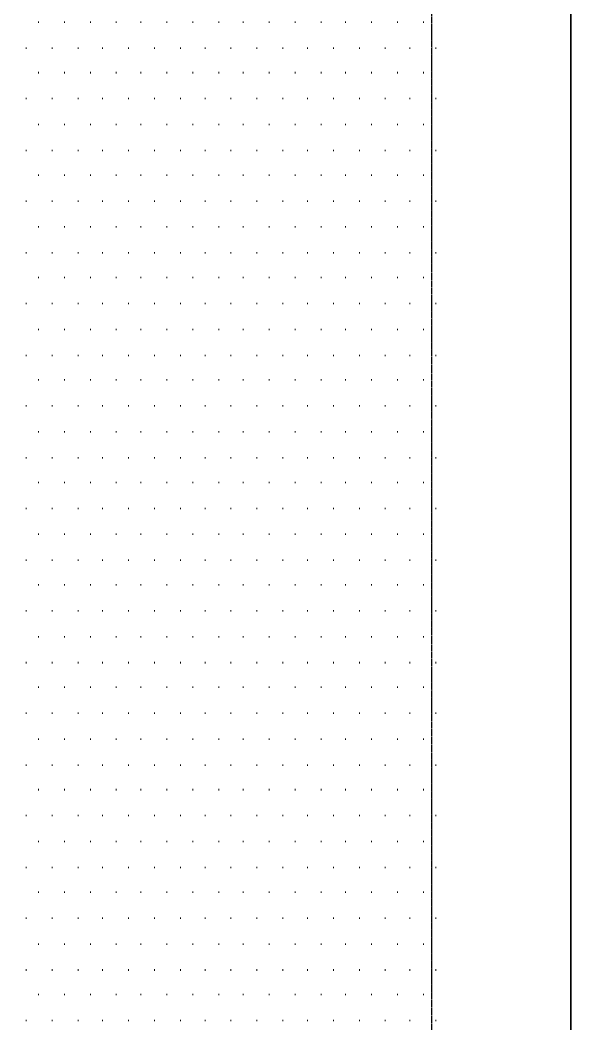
# Model space of a CAD drawing. Header units: millimetres. Extents: x -383313 to -161684, y -117025 to 99224.
# Drawn here: x -321791 to -320083, y -10603 to -7491 of the extents above; entities that cross this region are included whole.
import ezdxf

# ---------------------------------------------------------------- set-up
doc = ezdxf.new("R2010")
doc.units = ezdxf.units.MM
doc.header["$MEASUREMENT"] = 0
doc.linetypes.add('PS-GOST2.303 5', pattern=[24, 20, -1.5, 1, -1.5])
doc.layers.add('PDF_Geometry', color=7, linetype='Continuous')
doc.layers.add('PS_Оси', color=5, linetype='PS-GOST2.303 5')

# ---------------------------------------------------------------- blocks, each defined once
blk = doc.blocks.new('A$Cf5759c35')
at = {"layer": 'PDF_Geometry', "color": 8, "lineweight": 13}
for points in [[(-1888.1, 3395.1), (-2235.2, 3598.3), (6790.1, 19113.5), (23223.9, 19113.5), (23223.9, 18982.3), (32672.7, 18982.3), (32672.7, 19113.5), (38379.2, 19113.5), (38379.2, -7264.4), (37977.1, -7264.4)], [(37947.4, 10748.4), (37947.4, 9999.1)], [(37947.4, 9872.1), (37947.4, 9749.4)], [(37947.4, 9622.4), (37947.4, 8873.1)], [(37947.4, 8750.3), (37947.4, 8623.3)], [(37947.4, 8500.5), (37947.4, 7747)]]:
    blk.add_lwpolyline(points, dxfattribs=at)
at = {"layer": 'PDF_Geometry', "color": 8, "lineweight": 35}
blk.add_lwpolyline([(38379.2, 12369.8), (38379.2, 6997.7), (37477.5, 6997.7), (37477.5, 6366.9), (38379.2, 6366.9), (38379.2, 999.1), (37477.5, 999.1), (37477.5, 368.3), (38379.2, 368.3), (38379.2, -4999.6), (37477.5, -4999.6), (37477.5, -5630.3), (38379.2, -5630.3), (38379.2, -7277.1), (17640.1, -7277.1), (-1888.1, 3395.1), (-1270, 4466.2)], dxfattribs=at)
at = {"layer": 'PDF_Geometry', "color": 8, "lineweight": 9}
for points in [[(36728.2, 10765.4), (36728.2, 10769.6)], [(36808.7, 10765.4), (36808.7, 10769.6)], [(36889.1, 10765.4), (36889.1, 10769.6)], [(36969.5, 10765.4), (36969.5, 10769.6)], [(37045.7, 10765.4), (37045.7, 10769.6)], [(37126.2, 10765.4), (37126.2, 10769.6)], [(37206.6, 10765.4), (37206.6, 10769.6)], [(37287, 10765.4), (37287, 10769.6)], [(37363.2, 10765.4), (37363.2, 10769.6)], [(37443.7, 10765.4), (37443.7, 10769.6)], [(37524.1, 10765.4), (37524.1, 10769.6)], [(37604.5, 10765.4), (37604.5, 10769.6)], [(37680.7, 10765.4), (37680.7, 10769.6)], [(37761.2, 10765.4), (37761.2, 10769.6)], [(37841.6, 10765.4), (37841.6, 10769.6)], [(37922, 10765.4), (37922, 10769.6)], [(36690.1, 10684.9), (36690.1, 10689.2)], [(36770.6, 10684.9), (36770.6, 10689.2)], [(36851, 10684.9), (36851, 10689.2)], [(36927.2, 10684.9), (36927.2, 10689.2)], [(37007.6, 10684.9), (37007.6, 10689.2)], [(37088.1, 10684.9), (37088.1, 10689.2)], [(37168.5, 10684.9), (37168.5, 10689.2)], [(37244.7, 10684.9), (37244.7, 10689.2)], [(37325.1, 10684.9), (37325.1, 10689.2)], [(37405.6, 10684.9), (37405.6, 10689.2)], [(37486, 10684.9), (37486, 10689.2)], [(37562.2, 10684.9), (37562.2, 10689.2)], [(37642.6, 10684.9), (37642.6, 10689.2)], [(37723.1, 10684.9), (37723.1, 10689.2)], [(37803.5, 10684.9), (37803.5, 10689.2)], [(37879.7, 10684.9), (37879.7, 10689.2)], [(37960.1, 10684.9), (37960.1, 10689.2)], [(36728.2, 10608.7), (36728.2, 10613)], [(36808.7, 10608.7), (36808.7, 10613)], [(36889.1, 10608.7), (36889.1, 10613)], [(36969.5, 10608.7), (36969.5, 10613)], [(37045.7, 10608.7), (37045.7, 10613)], [(37126.2, 10608.7), (37126.2, 10613)], [(37206.6, 10608.7), (37206.6, 10613)], [(37287, 10608.7), (37287, 10613)], [(37363.2, 10608.7), (37363.2, 10613)], [(37443.7, 10608.7), (37443.7, 10613)], [(37524.1, 10608.7), (37524.1, 10613)], [(37604.5, 10608.7), (37604.5, 10613)], [(37680.7, 10608.7), (37680.7, 10613)], [(37761.2, 10608.7), (37761.2, 10613)], [(37841.6, 10608.7), (37841.6, 10613)], [(37922, 10608.7), (37922, 10613)], [(36690.1, 10528.3), (36690.1, 10532.5)], [(36770.6, 10528.3), (36770.6, 10532.5)], [(36851, 10528.3), (36851, 10532.5)], [(36927.2, 10528.3), (36927.2, 10532.5)], [(37007.6, 10528.3), (37007.6, 10532.5)], [(37088.1, 10528.3), (37088.1, 10532.5)], [(37168.5, 10528.3), (37168.5, 10532.5)], [(37244.7, 10528.3), (37244.7, 10532.5)], [(37325.1, 10528.3), (37325.1, 10532.5)], [(37405.6, 10528.3), (37405.6, 10532.5)], [(37486, 10528.3), (37486, 10532.5)], [(37562.2, 10528.3), (37562.2, 10532.5)], [(37642.6, 10528.3), (37642.6, 10532.5)], [(37723.1, 10528.3), (37723.1, 10532.5)], [(37803.5, 10528.3), (37803.5, 10532.5)], [(37879.7, 10528.3), (37879.7, 10532.5)], [(37960.1, 10528.3), (37960.1, 10532.5)], [(36728.2, 10447.9), (36728.2, 10452.1)], [(36808.7, 10447.9), (36808.7, 10452.1)], [(36889.1, 10447.9), (36889.1, 10452.1)], [(36969.5, 10447.9), (36969.5, 10452.1)], [(37045.7, 10447.9), (37045.7, 10452.1)], [(37126.2, 10447.9), (37126.2, 10452.1)], [(37206.6, 10447.9), (37206.6, 10452.1)], [(37287, 10447.9), (37287, 10452.1)], [(37363.2, 10447.9), (37363.2, 10452.1)], [(37443.7, 10447.9), (37443.7, 10452.1)], [(37524.1, 10447.9), (37524.1, 10452.1)], [(37604.5, 10447.9), (37604.5, 10452.1)], [(37680.7, 10447.9), (37680.7, 10452.1)], [(37761.2, 10447.9), (37761.2, 10452.1)], [(37841.6, 10447.9), (37841.6, 10452.1)], [(37922, 10447.9), (37922, 10452.1)], [(36690.1, 10367.4), (36690.1, 10371.7)], [(36770.6, 10367.4), (36770.6, 10371.7)], [(36851, 10367.4), (36851, 10371.7)], [(36927.2, 10367.4), (36927.2, 10371.7)], [(37007.6, 10367.4), (37007.6, 10371.7)], [(37088.1, 10367.4), (37088.1, 10371.7)], [(37168.5, 10367.4), (37168.5, 10371.7)], [(37244.7, 10367.4), (37244.7, 10371.7)], [(37325.1, 10367.4), (37325.1, 10371.7)], [(37405.6, 10367.4), (37405.6, 10371.7)], [(37486, 10367.4), (37486, 10371.7)], [(37562.2, 10367.4), (37562.2, 10371.7)], [(37642.6, 10367.4), (37642.6, 10371.7)], [(37723.1, 10367.4), (37723.1, 10371.7)], [(37803.5, 10367.4), (37803.5, 10371.7)], [(37879.7, 10367.4), (37879.7, 10371.7)], [(37960.1, 10367.4), (37960.1, 10371.7)], [(36728.2, 10291.2), (36728.2, 10295.5)], [(36808.7, 10291.2), (36808.7, 10295.5)], [(36889.1, 10291.2), (36889.1, 10295.5)], [(36969.5, 10291.2), (36969.5, 10295.5)], [(37045.7, 10291.2), (37045.7, 10295.5)], [(37126.2, 10291.2), (37126.2, 10295.5)], [(37206.6, 10291.2), (37206.6, 10295.5)], [(37287, 10291.2), (37287, 10295.5)], [(37363.2, 10291.2), (37363.2, 10295.5)], [(37443.7, 10291.2), (37443.7, 10295.5)], [(37524.1, 10291.2), (37524.1, 10295.5)], [(37604.5, 10291.2), (37604.5, 10295.5)], [(37680.7, 10291.2), (37680.7, 10295.5)], [(37761.2, 10291.2), (37761.2, 10295.5)], [(37841.6, 10291.2), (37841.6, 10295.5)], [(37922, 10291.2), (37922, 10295.5)], [(36690.1, 10210.8), (36690.1, 10215)], [(36770.6, 10210.8), (36770.6, 10215)], [(36851, 10210.8), (36851, 10215)], [(36927.2, 10210.8), (36927.2, 10215)], [(37007.6, 10210.8), (37007.6, 10215)], [(37088.1, 10210.8), (37088.1, 10215)], [(37168.5, 10210.8), (37168.5, 10215)], [(37244.7, 10210.8), (37244.7, 10215)], [(37325.1, 10210.8), (37325.1, 10215)], [(37405.6, 10210.8), (37405.6, 10215)], [(37486, 10210.8), (37486, 10215)], [(37562.2, 10210.8), (37562.2, 10215)], [(37642.6, 10210.8), (37642.6, 10215)], [(37723.1, 10210.8), (37723.1, 10215)], [(37803.5, 10210.8), (37803.5, 10215)], [(37879.7, 10210.8), (37879.7, 10215)], [(37960.1, 10210.8), (37960.1, 10215)], [(36728.2, 10130.4), (36728.2, 10134.6)], [(36808.7, 10130.4), (36808.7, 10134.6)], [(36889.1, 10130.4), (36889.1, 10134.6)], [(36969.5, 10130.4), (36969.5, 10134.6)], [(37045.7, 10130.4), (37045.7, 10134.6)], [(37126.2, 10130.4), (37126.2, 10134.6)], [(37206.6, 10130.4), (37206.6, 10134.6)], [(37287, 10130.4), (37287, 10134.6)], [(37363.2, 10130.4), (37363.2, 10134.6)], [(37443.7, 10130.4), (37443.7, 10134.6)], [(37524.1, 10130.4), (37524.1, 10134.6)], [(37604.5, 10130.4), (37604.5, 10134.6)], [(37680.7, 10130.4), (37680.7, 10134.6)], [(37761.2, 10130.4), (37761.2, 10134.6)], [(37841.6, 10130.4), (37841.6, 10134.6)], [(37922, 10130.4), (37922, 10134.6)], [(36690.1, 10049.9), (36690.1, 10054.2)], [(36770.6, 10049.9), (36770.6, 10054.2)], [(36851, 10049.9), (36851, 10054.2)], [(36927.2, 10049.9), (36927.2, 10054.2)], [(37007.6, 10049.9), (37007.6, 10054.2)], [(37088.1, 10049.9), (37088.1, 10054.2)], [(37168.5, 10049.9), (37168.5, 10054.2)], [(37244.7, 10049.9), (37244.7, 10054.2)], [(37325.1, 10049.9), (37325.1, 10054.2)], [(37405.6, 10049.9), (37405.6, 10054.2)], [(37486, 10049.9), (37486, 10054.2)], [(37562.2, 10049.9), (37562.2, 10054.2)], [(37642.6, 10049.9), (37642.6, 10054.2)], [(37723.1, 10049.9), (37723.1, 10054.2)], [(37803.5, 10049.9), (37803.5, 10054.2)], [(37879.7, 10049.9), (37879.7, 10054.2)], [(37960.1, 10049.9), (37960.1, 10054.2)], [(36728.2, 9973.7), (36728.2, 9978)], [(36808.7, 9973.7), (36808.7, 9978)], [(36889.1, 9973.7), (36889.1, 9978)], [(36969.5, 9973.7), (36969.5, 9978)], [(37045.7, 9973.7), (37045.7, 9978)], [(37126.2, 9973.7), (37126.2, 9978)], [(37206.6, 9973.7), (37206.6, 9978)], [(37287, 9973.7), (37287, 9978)], [(37363.2, 9973.7), (37363.2, 9978)], [(37443.7, 9973.7), (37443.7, 9978)], [(37524.1, 9973.7), (37524.1, 9978)], [(37604.5, 9973.7), (37604.5, 9978)], [(37680.7, 9973.7), (37680.7, 9978)], [(37761.2, 9973.7), (37761.2, 9978)], [(37841.6, 9973.7), (37841.6, 9978)], [(37922, 9973.7), (37922, 9978)], [(36690.1, 9893.3), (36690.1, 9897.5)], [(36770.6, 9893.3), (36770.6, 9897.5)], [(36851, 9893.3), (36851, 9897.5)], [(36927.2, 9893.3), (36927.2, 9897.5)], [(37007.6, 9893.3), (37007.6, 9897.5)], [(37088.1, 9893.3), (37088.1, 9897.5)], [(37168.5, 9893.3), (37168.5, 9897.5)], [(37244.7, 9893.3), (37244.7, 9897.5)], [(37325.1, 9893.3), (37325.1, 9897.5)], [(37405.6, 9893.3), (37405.6, 9897.5)], [(37486, 9893.3), (37486, 9897.5)], [(37562.2, 9893.3), (37562.2, 9897.5)], [(37642.6, 9893.3), (37642.6, 9897.5)], [(37723.1, 9893.3), (37723.1, 9897.5)], [(37803.5, 9893.3), (37803.5, 9897.5)], [(37879.7, 9893.3), (37879.7, 9897.5)], [(37960.1, 9893.3), (37960.1, 9897.5)], [(36728.2, 9812.9), (36728.2, 9817.1)], [(36808.7, 9812.9), (36808.7, 9817.1)], [(36889.1, 9812.9), (36889.1, 9817.1)], [(36969.5, 9812.9), (36969.5, 9817.1)], [(37045.7, 9812.9), (37045.7, 9817.1)], [(37126.2, 9812.9), (37126.2, 9817.1)], [(37206.6, 9812.9), (37206.6, 9817.1)], [(37287, 9812.9), (37287, 9817.1)], [(37363.2, 9812.9), (37363.2, 9817.1)], [(37443.7, 9812.9), (37443.7, 9817.1)], [(37524.1, 9812.9), (37524.1, 9817.1)], [(37604.5, 9812.9), (37604.5, 9817.1)], [(37680.7, 9812.9), (37680.7, 9817.1)], [(37761.2, 9812.9), (37761.2, 9817.1)], [(37841.6, 9812.9), (37841.6, 9817.1)], [(37922, 9812.9), (37922, 9817.1)], [(36690.1, 9732.4), (36690.1, 9736.7)], [(36770.6, 9732.4), (36770.6, 9736.7)], [(36851, 9732.4), (36851, 9736.7)], [(36927.2, 9732.4), (36927.2, 9736.7)], [(37007.6, 9732.4), (37007.6, 9736.7)], [(37088.1, 9732.4), (37088.1, 9736.7)], [(37168.5, 9732.4), (37168.5, 9736.7)], [(37244.7, 9732.4), (37244.7, 9736.7)], [(37325.1, 9732.4), (37325.1, 9736.7)], [(37405.6, 9732.4), (37405.6, 9736.7)], [(37486, 9732.4), (37486, 9736.7)], [(37562.2, 9732.4), (37562.2, 9736.7)], [(37642.6, 9732.4), (37642.6, 9736.7)], [(37723.1, 9732.4), (37723.1, 9736.7)], [(37803.5, 9732.4), (37803.5, 9736.7)], [(37879.7, 9732.4), (37879.7, 9736.7)], [(37960.1, 9732.4), (37960.1, 9736.7)], [(36728.2, 9656.2), (36728.2, 9660.5)], [(36808.7, 9656.2), (36808.7, 9660.5)], [(36889.1, 9656.2), (36889.1, 9660.5)], [(36969.5, 9656.2), (36969.5, 9660.5)], [(37045.7, 9656.2), (37045.7, 9660.5)], [(37126.2, 9656.2), (37126.2, 9660.5)], [(37206.6, 9656.2), (37206.6, 9660.5)], [(37287, 9656.2), (37287, 9660.5)], [(37363.2, 9656.2), (37363.2, 9660.5)], [(37443.7, 9656.2), (37443.7, 9660.5)], [(37524.1, 9656.2), (37524.1, 9660.5)], [(37604.5, 9656.2), (37604.5, 9660.5)], [(37680.7, 9656.2), (37680.7, 9660.5)], [(37761.2, 9656.2), (37761.2, 9660.5)], [(37841.6, 9656.2), (37841.6, 9660.5)], [(37922, 9656.2), (37922, 9660.5)], [(36690.1, 9575.8), (36690.1, 9580)], [(36770.6, 9575.8), (36770.6, 9580)], [(36851, 9575.8), (36851, 9580)], [(36927.2, 9575.8), (36927.2, 9580)], [(37007.6, 9575.8), (37007.6, 9580)], [(37088.1, 9575.8), (37088.1, 9580)], [(37168.5, 9575.8), (37168.5, 9580)], [(37244.7, 9575.8), (37244.7, 9580)], [(37325.1, 9575.8), (37325.1, 9580)], [(37405.6, 9575.8), (37405.6, 9580)], [(37486, 9575.8), (37486, 9580)], [(37562.2, 9575.8), (37562.2, 9580)], [(37642.6, 9575.8), (37642.6, 9580)], [(37723.1, 9575.8), (37723.1, 9580)], [(37803.5, 9575.8), (37803.5, 9580)], [(37879.7, 9575.8), (37879.7, 9580)], [(37960.1, 9575.8), (37960.1, 9580)], [(36728.2, 9495.4), (36728.2, 9499.6)], [(36808.7, 9495.4), (36808.7, 9499.6)], [(36889.1, 9495.4), (36889.1, 9499.6)], [(36969.5, 9495.4), (36969.5, 9499.6)], [(37045.7, 9495.4), (37045.7, 9499.6)], [(37126.2, 9495.4), (37126.2, 9499.6)], [(37206.6, 9495.4), (37206.6, 9499.6)], [(37287, 9495.4), (37287, 9499.6)], [(37363.2, 9495.4), (37363.2, 9499.6)], [(37443.7, 9495.4), (37443.7, 9499.6)], [(37524.1, 9495.4), (37524.1, 9499.6)], [(37604.5, 9495.4), (37604.5, 9499.6)], [(37680.7, 9495.4), (37680.7, 9499.6)], [(37761.2, 9495.4), (37761.2, 9499.6)], [(37841.6, 9495.4), (37841.6, 9499.6)], [(37922, 9495.4), (37922, 9499.6)], [(36690.1, 9414.9), (36690.1, 9419.2)], [(36770.6, 9414.9), (36770.6, 9419.2)], [(36851, 9414.9), (36851, 9419.2)], [(36927.2, 9414.9), (36927.2, 9419.2)], [(37007.6, 9414.9), (37007.6, 9419.2)], [(37088.1, 9414.9), (37088.1, 9419.2)], [(37168.5, 9414.9), (37168.5, 9419.2)], [(37244.7, 9414.9), (37244.7, 9419.2)], [(37325.1, 9414.9), (37325.1, 9419.2)], [(37405.6, 9414.9), (37405.6, 9419.2)], [(37486, 9414.9), (37486, 9419.2)], [(37562.2, 9414.9), (37562.2, 9419.2)], [(37642.6, 9414.9), (37642.6, 9419.2)], [(37723.1, 9414.9), (37723.1, 9419.2)], [(37803.5, 9414.9), (37803.5, 9419.2)], [(37879.7, 9414.9), (37879.7, 9419.2)], [(37960.1, 9414.9), (37960.1, 9419.2)], [(36728.2, 9338.7), (36728.2, 9343)], [(36808.7, 9338.7), (36808.7, 9343)], [(36889.1, 9338.7), (36889.1, 9343)], [(36969.5, 9338.7), (36969.5, 9343)], [(37045.7, 9338.7), (37045.7, 9343)], [(37126.2, 9338.7), (37126.2, 9343)], [(37206.6, 9338.7), (37206.6, 9343)], [(37287, 9338.7), (37287, 9343)], [(37363.2, 9338.7), (37363.2, 9343)], [(37443.7, 9338.7), (37443.7, 9343)], [(37524.1, 9338.7), (37524.1, 9343)], [(37604.5, 9338.7), (37604.5, 9343)], [(37680.7, 9338.7), (37680.7, 9343)], [(37761.2, 9338.7), (37761.2, 9343)], [(37841.6, 9338.7), (37841.6, 9343)], [(37922, 9338.7), (37922, 9343)], [(36690.1, 9258.3), (36690.1, 9262.5)], [(36770.6, 9258.3), (36770.6, 9262.5)], [(36851, 9258.3), (36851, 9262.5)], [(36927.2, 9258.3), (36927.2, 9262.5)], [(37007.6, 9258.3), (37007.6, 9262.5)], [(37088.1, 9258.3), (37088.1, 9262.5)], [(37168.5, 9258.3), (37168.5, 9262.5)], [(37244.7, 9258.3), (37244.7, 9262.5)], [(37325.1, 9258.3), (37325.1, 9262.5)], [(37405.6, 9258.3), (37405.6, 9262.5)], [(37486, 9258.3), (37486, 9262.5)], [(37562.2, 9258.3), (37562.2, 9262.5)], [(37642.6, 9258.3), (37642.6, 9262.5)], [(37723.1, 9258.3), (37723.1, 9262.5)], [(37803.5, 9258.3), (37803.5, 9262.5)], [(37879.7, 9258.3), (37879.7, 9262.5)], [(37960.1, 9258.3), (37960.1, 9262.5)], [(36728.2, 9177.9), (36728.2, 9182.1)], [(36808.7, 9177.9), (36808.7, 9182.1)], [(36889.1, 9177.9), (36889.1, 9182.1)], [(36969.5, 9177.9), (36969.5, 9182.1)], [(37045.7, 9177.9), (37045.7, 9182.1)], [(37126.2, 9177.9), (37126.2, 9182.1)], [(37206.6, 9177.9), (37206.6, 9182.1)], [(37287, 9177.9), (37287, 9182.1)], [(37363.2, 9177.9), (37363.2, 9182.1)], [(37443.7, 9177.9), (37443.7, 9182.1)], [(37524.1, 9177.9), (37524.1, 9182.1)], [(37604.5, 9177.9), (37604.5, 9182.1)], [(37680.7, 9177.9), (37680.7, 9182.1)], [(37761.2, 9177.9), (37761.2, 9182.1)], [(37841.6, 9177.9), (37841.6, 9182.1)], [(37922, 9177.9), (37922, 9182.1)], [(36690.1, 9097.4), (36690.1, 9101.7)], [(36770.6, 9097.4), (36770.6, 9101.7)], [(36851, 9097.4), (36851, 9101.7)], [(36927.2, 9097.4), (36927.2, 9101.7)], [(37007.6, 9097.4), (37007.6, 9101.7)], [(37088.1, 9097.4), (37088.1, 9101.7)], [(37168.5, 9097.4), (37168.5, 9101.7)], [(37244.7, 9097.4), (37244.7, 9101.7)], [(37325.1, 9097.4), (37325.1, 9101.7)], [(37405.6, 9097.4), (37405.6, 9101.7)], [(37486, 9097.4), (37486, 9101.7)], [(37562.2, 9097.4), (37562.2, 9101.7)], [(37642.6, 9097.4), (37642.6, 9101.7)], [(37723.1, 9097.4), (37723.1, 9101.7)], [(37803.5, 9097.4), (37803.5, 9101.7)], [(37879.7, 9097.4), (37879.7, 9101.7)], [(37960.1, 9097.4), (37960.1, 9101.7)], [(36728.2, 9021.2), (36728.2, 9025.5)], [(36808.7, 9021.2), (36808.7, 9025.5)], [(36889.1, 9021.2), (36889.1, 9025.5)], [(36969.5, 9021.2), (36969.5, 9025.5)], [(37045.7, 9021.2), (37045.7, 9025.5)], [(37126.2, 9021.2), (37126.2, 9025.5)], [(37206.6, 9021.2), (37206.6, 9025.5)], [(37287, 9021.2), (37287, 9025.5)], [(37363.2, 9021.2), (37363.2, 9025.5)], [(37443.7, 9021.2), (37443.7, 9025.5)], [(37524.1, 9021.2), (37524.1, 9025.5)], [(37604.5, 9021.2), (37604.5, 9025.5)], [(37680.7, 9021.2), (37680.7, 9025.5)], [(37761.2, 9021.2), (37761.2, 9025.5)], [(37841.6, 9021.2), (37841.6, 9025.5)], [(37922, 9021.2), (37922, 9025.5)], [(36690.1, 8940.8), (36690.1, 8945)], [(36770.6, 8940.8), (36770.6, 8945)], [(36851, 8940.8), (36851, 8945)], [(36927.2, 8940.8), (36927.2, 8945)], [(37007.6, 8940.8), (37007.6, 8945)], [(37088.1, 8940.8), (37088.1, 8945)], [(37168.5, 8940.8), (37168.5, 8945)], [(37244.7, 8940.8), (37244.7, 8945)], [(37325.1, 8940.8), (37325.1, 8945)], [(37405.6, 8940.8), (37405.6, 8945)], [(37486, 8940.8), (37486, 8945)], [(37562.2, 8940.8), (37562.2, 8945)], [(37642.6, 8940.8), (37642.6, 8945)], [(37723.1, 8940.8), (37723.1, 8945)], [(37803.5, 8940.8), (37803.5, 8945)], [(37879.7, 8940.8), (37879.7, 8945)], [(37960.1, 8940.8), (37960.1, 8945)], [(36728.2, 8860.4), (36728.2, 8864.6)], [(36808.7, 8860.4), (36808.7, 8864.6)], [(36889.1, 8860.4), (36889.1, 8864.6)], [(36969.5, 8860.4), (36969.5, 8864.6)], [(37045.7, 8860.4), (37045.7, 8864.6)], [(37126.2, 8860.4), (37126.2, 8864.6)], [(37206.6, 8860.4), (37206.6, 8864.6)], [(37287, 8860.4), (37287, 8864.6)], [(37363.2, 8860.4), (37363.2, 8864.6)], [(37443.7, 8860.4), (37443.7, 8864.6)], [(37524.1, 8860.4), (37524.1, 8864.6)], [(37604.5, 8860.4), (37604.5, 8864.6)], [(37680.7, 8860.4), (37680.7, 8864.6)], [(37761.2, 8860.4), (37761.2, 8864.6)], [(37841.6, 8860.4), (37841.6, 8864.6)], [(37922, 8860.4), (37922, 8864.6)], [(36690.1, 8779.9), (36690.1, 8784.2)], [(36770.6, 8779.9), (36770.6, 8784.2)], [(36851, 8779.9), (36851, 8784.2)], [(36927.2, 8779.9), (36927.2, 8784.2)], [(37007.6, 8779.9), (37007.6, 8784.2)], [(37088.1, 8779.9), (37088.1, 8784.2)], [(37168.5, 8779.9), (37168.5, 8784.2)], [(37244.7, 8779.9), (37244.7, 8784.2)], [(37325.1, 8779.9), (37325.1, 8784.2)], [(37405.6, 8779.9), (37405.6, 8784.2)], [(37486, 8779.9), (37486, 8784.2)], [(37562.2, 8779.9), (37562.2, 8784.2)], [(37642.6, 8779.9), (37642.6, 8784.2)], [(37723.1, 8779.9), (37723.1, 8784.2)], [(37803.5, 8779.9), (37803.5, 8784.2)], [(37879.7, 8779.9), (37879.7, 8784.2)], [(37960.1, 8779.9), (37960.1, 8784.2)], [(36728.2, 8703.7), (36728.2, 8708)], [(36808.7, 8703.7), (36808.7, 8708)], [(36889.1, 8703.7), (36889.1, 8708)], [(36969.5, 8703.7), (36969.5, 8708)], [(37045.7, 8703.7), (37045.7, 8708)], [(37126.2, 8703.7), (37126.2, 8708)], [(37206.6, 8703.7), (37206.6, 8708)], [(37287, 8703.7), (37287, 8708)], [(37363.2, 8703.7), (37363.2, 8708)], [(37443.7, 8703.7), (37443.7, 8708)], [(37524.1, 8703.7), (37524.1, 8708)], [(37604.5, 8703.7), (37604.5, 8708)], [(37680.7, 8703.7), (37680.7, 8708)], [(37761.2, 8703.7), (37761.2, 8708)], [(37841.6, 8703.7), (37841.6, 8708)], [(37922, 8703.7), (37922, 8708)], [(36690.1, 8623.3), (36690.1, 8627.5)], [(36770.6, 8623.3), (36770.6, 8627.5)], [(36851, 8623.3), (36851, 8627.5)], [(36927.2, 8623.3), (36927.2, 8627.5)], [(37007.6, 8623.3), (37007.6, 8627.5)], [(37088.1, 8623.3), (37088.1, 8627.5)], [(37168.5, 8623.3), (37168.5, 8627.5)], [(37244.7, 8623.3), (37244.7, 8627.5)], [(37325.1, 8623.3), (37325.1, 8627.5)], [(37405.6, 8623.3), (37405.6, 8627.5)], [(37486, 8623.3), (37486, 8627.5)], [(37562.2, 8623.3), (37562.2, 8627.5)], [(37642.6, 8623.3), (37642.6, 8627.5)], [(37723.1, 8623.3), (37723.1, 8627.5)], [(37803.5, 8623.3), (37803.5, 8627.5)], [(37879.7, 8623.3), (37879.7, 8627.5)], [(37960.1, 8623.3), (37960.1, 8627.5)], [(36728.2, 8542.9), (36728.2, 8547.1)], [(36808.7, 8542.9), (36808.7, 8547.1)], [(36889.1, 8542.9), (36889.1, 8547.1)], [(36969.5, 8542.9), (36969.5, 8547.1)], [(37045.7, 8542.9), (37045.7, 8547.1)], [(37126.2, 8542.9), (37126.2, 8547.1)], [(37206.6, 8542.9), (37206.6, 8547.1)], [(37287, 8542.9), (37287, 8547.1)], [(37363.2, 8542.9), (37363.2, 8547.1)], [(37443.7, 8542.9), (37443.7, 8547.1)], [(37524.1, 8542.9), (37524.1, 8547.1)], [(37604.5, 8542.9), (37604.5, 8547.1)], [(37680.7, 8542.9), (37680.7, 8547.1)], [(37761.2, 8542.9), (37761.2, 8547.1)], [(37841.6, 8542.9), (37841.6, 8547.1)], [(37922, 8542.9), (37922, 8547.1)], [(36690.1, 8462.4), (36690.1, 8466.7)], [(36770.6, 8462.4), (36770.6, 8466.7)], [(36851, 8462.4), (36851, 8466.7)], [(36927.2, 8462.4), (36927.2, 8466.7)], [(37007.6, 8462.4), (37007.6, 8466.7)], [(37088.1, 8462.4), (37088.1, 8466.7)], [(37168.5, 8462.4), (37168.5, 8466.7)], [(37244.7, 8462.4), (37244.7, 8466.7)], [(37325.1, 8462.4), (37325.1, 8466.7)], [(37405.6, 8462.4), (37405.6, 8466.7)], [(37486, 8462.4), (37486, 8466.7)], [(37562.2, 8462.4), (37562.2, 8466.7)], [(37642.6, 8462.4), (37642.6, 8466.7)], [(37723.1, 8462.4), (37723.1, 8466.7)], [(37803.5, 8462.4), (37803.5, 8466.7)], [(37879.7, 8462.4), (37879.7, 8466.7)], [(37960.1, 8462.4), (37960.1, 8466.7)], [(36728.2, 8386.2), (36728.2, 8390.5)], [(36808.7, 8386.2), (36808.7, 8390.5)], [(36889.1, 8386.2), (36889.1, 8390.5)], [(36969.5, 8386.2), (36969.5, 8390.5)], [(37045.7, 8386.2), (37045.7, 8390.5)], [(37126.2, 8386.2), (37126.2, 8390.5)], [(37206.6, 8386.2), (37206.6, 8390.5)], [(37287, 8386.2), (37287, 8390.5)], [(37363.2, 8386.2), (37363.2, 8390.5)], [(37443.7, 8386.2), (37443.7, 8390.5)], [(37524.1, 8386.2), (37524.1, 8390.5)], [(37604.5, 8386.2), (37604.5, 8390.5)], [(37680.7, 8386.2), (37680.7, 8390.5)], [(37761.2, 8386.2), (37761.2, 8390.5)], [(37841.6, 8386.2), (37841.6, 8390.5)], [(37922, 8386.2), (37922, 8390.5)], [(36690.1, 8305.8), (36690.1, 8310)], [(36770.6, 8305.8), (36770.6, 8310)], [(36851, 8305.8), (36851, 8310)], [(36927.2, 8305.8), (36927.2, 8310)], [(37007.6, 8305.8), (37007.6, 8310)], [(37088.1, 8305.8), (37088.1, 8310)], [(37168.5, 8305.8), (37168.5, 8310)], [(37244.7, 8305.8), (37244.7, 8310)], [(37325.1, 8305.8), (37325.1, 8310)], [(37405.6, 8305.8), (37405.6, 8310)], [(37486, 8305.8), (37486, 8310)], [(37562.2, 8305.8), (37562.2, 8310)], [(37642.6, 8305.8), (37642.6, 8310)], [(37723.1, 8305.8), (37723.1, 8310)], [(37803.5, 8305.8), (37803.5, 8310)], [(37879.7, 8305.8), (37879.7, 8310)], [(37960.1, 8305.8), (37960.1, 8310)], [(36728.2, 8225.4), (36728.2, 8229.6)], [(36808.7, 8225.4), (36808.7, 8229.6)], [(36889.1, 8225.4), (36889.1, 8229.6)], [(36969.5, 8225.4), (36969.5, 8229.6)], [(37045.7, 8225.4), (37045.7, 8229.6)], [(37126.2, 8225.4), (37126.2, 8229.6)], [(37206.6, 8225.4), (37206.6, 8229.6)], [(37287, 8225.4), (37287, 8229.6)], [(37363.2, 8225.4), (37363.2, 8229.6)], [(37443.7, 8225.4), (37443.7, 8229.6)], [(37524.1, 8225.4), (37524.1, 8229.6)], [(37604.5, 8225.4), (37604.5, 8229.6)], [(37680.7, 8225.4), (37680.7, 8229.6)], [(37761.2, 8225.4), (37761.2, 8229.6)], [(37841.6, 8225.4), (37841.6, 8229.6)], [(37922, 8225.4), (37922, 8229.6)], [(36690.1, 8144.9), (36690.1, 8149.2)], [(36770.6, 8144.9), (36770.6, 8149.2)], [(36851, 8144.9), (36851, 8149.2)], [(36927.2, 8144.9), (36927.2, 8149.2)], [(37007.6, 8144.9), (37007.6, 8149.2)], [(37088.1, 8144.9), (37088.1, 8149.2)], [(37168.5, 8144.9), (37168.5, 8149.2)], [(37244.7, 8144.9), (37244.7, 8149.2)], [(37325.1, 8144.9), (37325.1, 8149.2)], [(37405.6, 8144.9), (37405.6, 8149.2)], [(37486, 8144.9), (37486, 8149.2)], [(37562.2, 8144.9), (37562.2, 8149.2)], [(37642.6, 8144.9), (37642.6, 8149.2)], [(37723.1, 8144.9), (37723.1, 8149.2)], [(37803.5, 8144.9), (37803.5, 8149.2)], [(37879.7, 8144.9), (37879.7, 8149.2)], [(37960.1, 8144.9), (37960.1, 8149.2)], [(36728.2, 8068.7), (36728.2, 8073)], [(36808.7, 8068.7), (36808.7, 8073)], [(36889.1, 8068.7), (36889.1, 8073)], [(36969.5, 8068.7), (36969.5, 8073)], [(37045.7, 8068.7), (37045.7, 8073)], [(37126.2, 8068.7), (37126.2, 8073)], [(37206.6, 8068.7), (37206.6, 8073)], [(37287, 8068.7), (37287, 8073)], [(37363.2, 8068.7), (37363.2, 8073)], [(37443.7, 8068.7), (37443.7, 8073)], [(37524.1, 8068.7), (37524.1, 8073)], [(37604.5, 8068.7), (37604.5, 8073)], [(37680.7, 8068.7), (37680.7, 8073)], [(37761.2, 8068.7), (37761.2, 8073)], [(37841.6, 8068.7), (37841.6, 8073)], [(37922, 8068.7), (37922, 8073)], [(36690.1, 7988.3), (36690.1, 7992.5)], [(36770.6, 7988.3), (36770.6, 7992.5)], [(36851, 7988.3), (36851, 7992.5)], [(36927.2, 7988.3), (36927.2, 7992.5)], [(37007.6, 7988.3), (37007.6, 7992.5)], [(37088.1, 7988.3), (37088.1, 7992.5)], [(37168.5, 7988.3), (37168.5, 7992.5)], [(37244.7, 7988.3), (37244.7, 7992.5)], [(37325.1, 7988.3), (37325.1, 7992.5)], [(37405.6, 7988.3), (37405.6, 7992.5)], [(37486, 7988.3), (37486, 7992.5)], [(37562.2, 7988.3), (37562.2, 7992.5)], [(37642.6, 7988.3), (37642.6, 7992.5)], [(37723.1, 7988.3), (37723.1, 7992.5)], [(37803.5, 7988.3), (37803.5, 7992.5)], [(37879.7, 7988.3), (37879.7, 7992.5)], [(37960.1, 7988.3), (37960.1, 7992.5)], [(36728.2, 7907.9), (36728.2, 7912.1)], [(36808.7, 7907.9), (36808.7, 7912.1)], [(36889.1, 7907.9), (36889.1, 7912.1)], [(36969.5, 7907.9), (36969.5, 7912.1)], [(37045.7, 7907.9), (37045.7, 7912.1)], [(37126.2, 7907.9), (37126.2, 7912.1)], [(37206.6, 7907.9), (37206.6, 7912.1)], [(37287, 7907.9), (37287, 7912.1)], [(37363.2, 7907.9), (37363.2, 7912.1)], [(37443.7, 7907.9), (37443.7, 7912.1)], [(37524.1, 7907.9), (37524.1, 7912.1)], [(37604.5, 7907.9), (37604.5, 7912.1)], [(37680.7, 7907.9), (37680.7, 7912.1)], [(37761.2, 7907.9), (37761.2, 7912.1)], [(37841.6, 7907.9), (37841.6, 7912.1)], [(37922, 7907.9), (37922, 7912.1)], [(36690.1, 7827.4), (36690.1, 7831.7)], [(36770.6, 7827.4), (36770.6, 7831.7)], [(36851, 7827.4), (36851, 7831.7)], [(36927.2, 7827.4), (36927.2, 7831.7)], [(37007.6, 7827.4), (37007.6, 7831.7)], [(37088.1, 7827.4), (37088.1, 7831.7)], [(37168.5, 7827.4), (37168.5, 7831.7)], [(37244.7, 7827.4), (37244.7, 7831.7)], [(37325.1, 7827.4), (37325.1, 7831.7)], [(37405.6, 7827.4), (37405.6, 7831.7)], [(37486, 7827.4), (37486, 7831.7)], [(37562.2, 7827.4), (37562.2, 7831.7)], [(37642.6, 7827.4), (37642.6, 7831.7)], [(37723.1, 7827.4), (37723.1, 7831.7)], [(37803.5, 7827.4), (37803.5, 7831.7)], [(37879.7, 7827.4), (37879.7, 7831.7)], [(37960.1, 7827.4), (37960.1, 7831.7)], [(36728.2, 7751.2), (36728.2, 7755.5)], [(36808.7, 7751.2), (36808.7, 7755.5)], [(36889.1, 7751.2), (36889.1, 7755.5)], [(36969.5, 7751.2), (36969.5, 7755.5)], [(37045.7, 7751.2), (37045.7, 7755.5)], [(37126.2, 7751.2), (37126.2, 7755.5)], [(37206.6, 7751.2), (37206.6, 7755.5)], [(37287, 7751.2), (37287, 7755.5)], [(37363.2, 7751.2), (37363.2, 7755.5)], [(37443.7, 7751.2), (37443.7, 7755.5)], [(37524.1, 7751.2), (37524.1, 7755.5)], [(37604.5, 7751.2), (37604.5, 7755.5)], [(37680.7, 7751.2), (37680.7, 7755.5)], [(37761.2, 7751.2), (37761.2, 7755.5)], [(37841.6, 7751.2), (37841.6, 7755.5)], [(37922, 7751.2), (37922, 7755.5)], [(36690.1, 7670.8), (36690.1, 7675)], [(36770.6, 7670.8), (36770.6, 7675)], [(36851, 7670.8), (36851, 7675)], [(36927.2, 7670.8), (36927.2, 7675)], [(37007.6, 7670.8), (37007.6, 7675)], [(37088.1, 7670.8), (37088.1, 7675)], [(37168.5, 7670.8), (37168.5, 7675)], [(37244.7, 7670.8), (37244.7, 7675)], [(37325.1, 7670.8), (37325.1, 7675)], [(37405.6, 7670.8), (37405.6, 7675)], [(37486, 7670.8), (37486, 7675)], [(37562.2, 7670.8), (37562.2, 7675)], [(37642.6, 7670.8), (37642.6, 7675)], [(37723.1, 7670.8), (37723.1, 7675)], [(37803.5, 7670.8), (37803.5, 7675)], [(37879.7, 7670.8), (37879.7, 7675)], [(37960.1, 7670.8), (37960.1, 7675)]]:
    blk.add_lwpolyline(points, dxfattribs=at)

msp = doc.modelspace()

# ---------------------------------------------------------------- linework, layer by layer
at = {"layer": 'PS_Оси'}
msp.add_lwpolyline([(-320514.05882, -24012.91133), (-320514.05882, -23582.0977), (-320514.05882, -17582.0977), (-320514.05882, -11582.0977), (-320514.05882, -5582.0977), (-320514.05882, -582.3977), (-320514.05882, 2825.4576)], dxfattribs=at)

# ---------------------------------------------------------------- block references
at = {"ltscale": 100}
msp.add_blockref('A$Cf5759c35', (-358461.97282, -18264.93104), dxfattribs=at)

doc.saveas('drawing.dxf')
